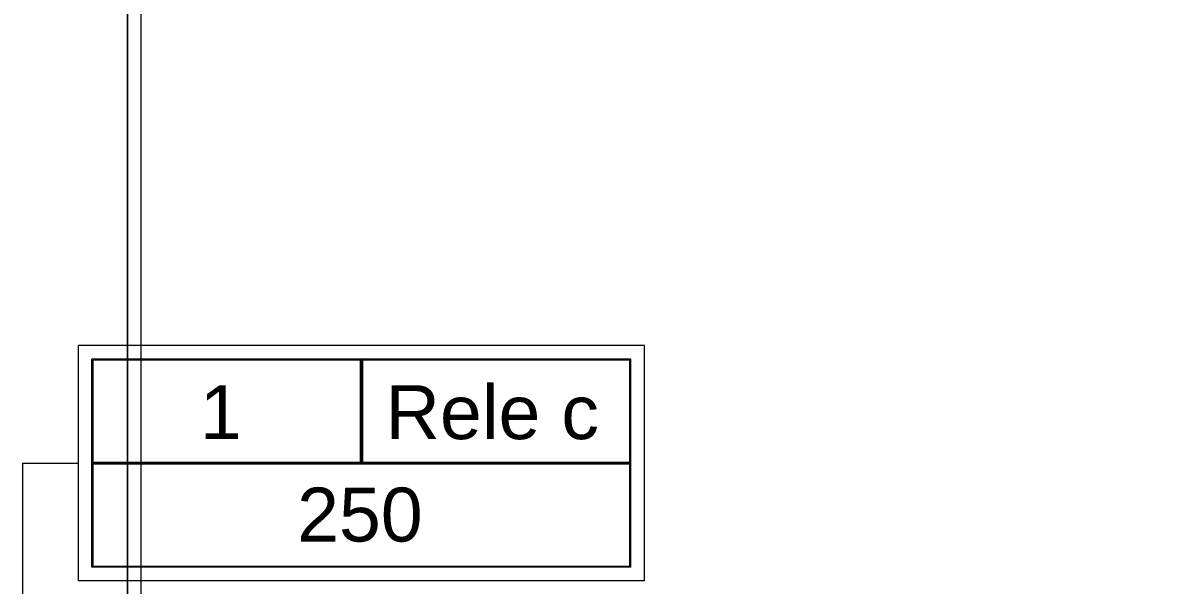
# Model space of a CAD drawing. Header units: metres. Extents: x -12 to 158, y -16 to 62.
# Drawn here: x 48.03 to 56.53, y 38.05 to 42.22 of the extents above; entities that cross this region are included whole.
import ezdxf

# ---------------------------------------------------------------- set-up
doc = ezdxf.new("R2010")
doc.units = ezdxf.units.M
doc.layers.add('BASE ELETRICO__dwg', color=7, linetype='Continuous', lineweight=9, true_color=0x767676)
doc.layers.add('E-LITE-EQPM-IDEN', color=7, linetype='Continuous', lineweight=9)
doc.styles.add('Arial_3', font='arial.ttf', dxfattribs={"height": 0.4})

# ---------------------------------------------------------------- blocks, each defined once
blk = doc.blocks.new('BASE ELETRICO__dwg-8227098-PLANTA BAIXA - PLANTA GERAL')
at = {"color": 252, "lineweight": 9, "true_color": 0x8e8e8e, "flags": 128}
for points in [[(55.0158, 60.9518), (55.0158, 49.9018), (55.1087, 49.9018), (55.1087, 49.8018), (47.6358, 49.8018), (47.6358, 36.2518)], [(55.2658, 49.9018), (55.1158, 49.9018), (55.1087, 49.9018), (53.1158, 49.9018), (47.5358, 49.9018), (47.5358, 36.2736)], [(47.5358, 36.2736), (47.5358, 49.9018), (55.0158, 49.9018)]]:
    blk.add_lwpolyline(points, dxfattribs=at)
blk = doc.blocks.new('Tag de Luminárias de Teto 3 - Tag de Luminárias de Teto 3-3493737-PLANTA BAIXA - PLANTA GERAL')
at = {"layer": 'E-LITE-EQPM-IDEN'}
for p, q in [((-0.0105, -0.004361), (-0.0105, 0.004361)), ((0.0105, 0.004361), (-0.0105, 0.004361)), ((0.0105, -0.004361), (0.0105, 0.004361)), ((0.01, 0.003861), (-0.01, 0.003861)), ((-0.01, -0.003861), (-0.01, 0.003861)), ((0, 0), (0, 0.003861)), ((0.01, -0.003861), (0.01, 0.003861)), ((-0.000039, 0.003822), (-0.009961, 0.003822)), ((-0.009961, 0.003822), (-0.009961, 0.000039)), ((-0.000039, 0.000039), (-0.000039, 0.003822)), ((0.000039, 0.003822), (0.000039, 0.000039)), ((0.009961, 0.003822), (0.000039, 0.003822)), ((0.009961, 0.000039), (0.009961, 0.003822)), ((-0.01, 0), (0.01, 0)), ((-0.009961, 0.000039), (-0.000039, 0.000039)), ((0.000039, 0.000039), (0.009961, 0.000039)), ((0.009961, -0.000039), (-0.009961, -0.000039)), ((-0.009961, -0.000039), (-0.009961, -0.003822)), ((0.009961, -0.003822), (0.009961, -0.000039)), ((-0.009961, -0.003822), (0.009961, -0.003822)), ((0.01, -0.003861), (-0.01, -0.003861)), ((0.0105, -0.004361), (-0.0105, -0.004361))]:
    blk.add_line(p, q, dxfattribs=at)

msp = doc.modelspace()

# ---------------------------------------------------------------- linework, layer by layer
at = {"layer": 'E-LITE-EQPM-IDEN'}
for p, q in [((48.026, 38.9575), (48.4381, 38.9575)), ((48.026, 37.4112), (48.026, 38.9575))]:
    msp.add_line(p, q, dxfattribs=at)

# ---------------------------------------------------------------- block references
at = {"layer": 'BASE ELETRICO__dwg', "color": 252, "true_color": 0x8e8e8e}
msp.add_blockref('BASE ELETRICO__dwg-8227098-PLANTA BAIXA - PLANTA GERAL', (1.2665, 0), dxfattribs=at)
at = {"layer": 'E-LITE-EQPM-IDEN', "xscale": 199.9999999999999, "yscale": 199.9999999999999, "zscale": 199.9999999999999}
msp.add_blockref('Tag de Luminárias de Teto 3 - Tag de Luminárias de Teto 3-3493737-PLANTA BAIXA - PLANTA GERAL', (50.5381, 38.9575), dxfattribs=at)

# ---------------------------------------------------------------- texts
at = {"layer": 'E-LITE-EQPM-IDEN', "char_height": 0.4, "attachment_point": 1, "style": 'Arial_3'}
for s, insert, width in [('Rele c', (50.7175, 39.5359), 1.972151), ('1', (49.3396, 39.5359), 0.38481), ('250', (50.0608, 38.7762), 1.15443)]:
    msp.add_mtext(s, dxfattribs=dict(at, insert=insert, width=width))

doc.saveas('drawing.dxf')
